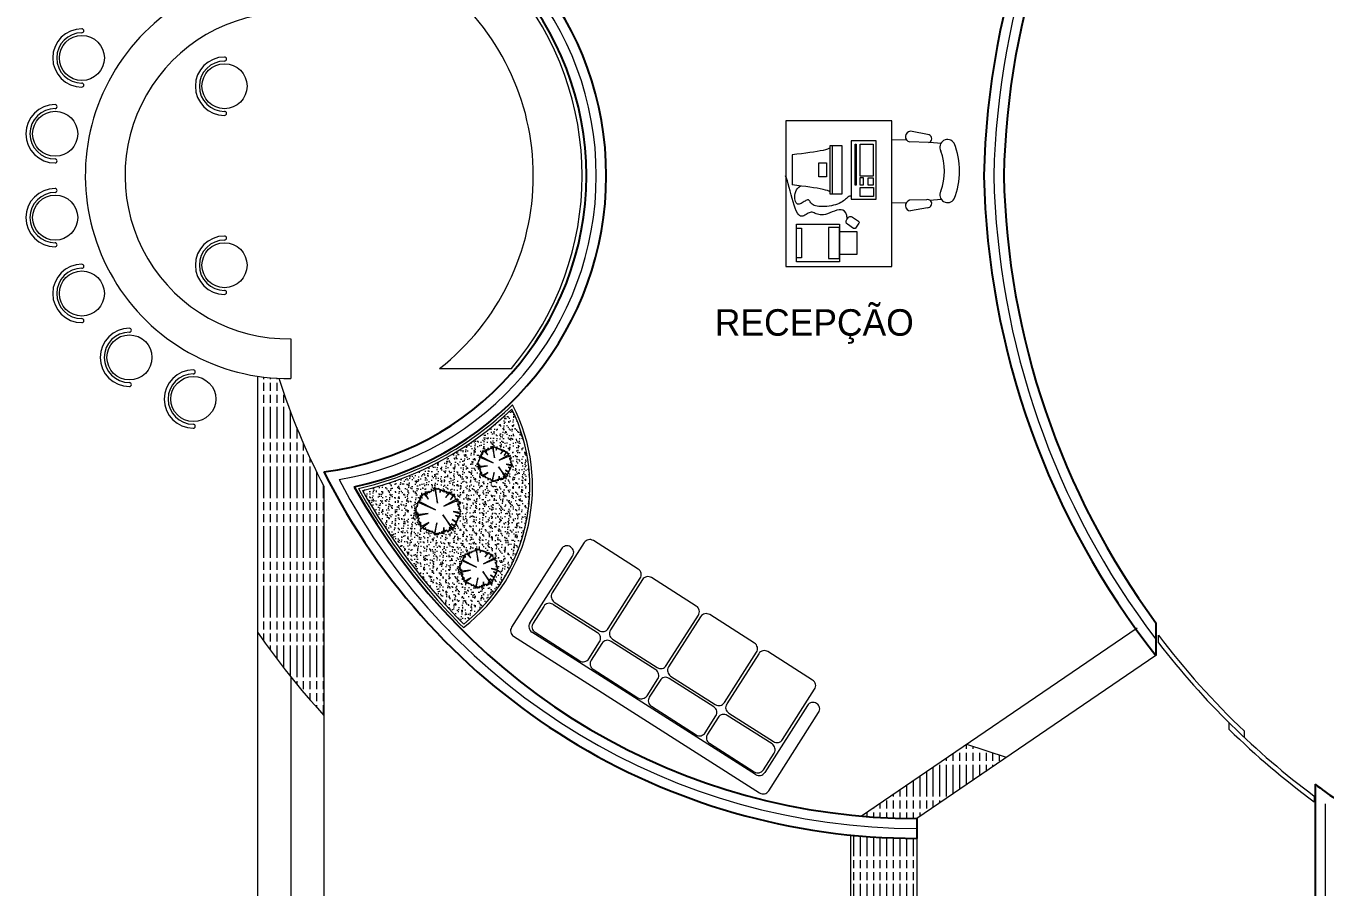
# Model space of a CAD drawing. Header units: millimetres. Extents: x 299 to 587, y 59 to 284.
# Drawn here: x 541.12 to 550.92, y 255.08 to 261.58 of the extents above; entities that cross this region are included whole.
import ezdxf

# ---------------------------------------------------------------- set-up
doc = ezdxf.new("R2010")
doc.units = ezdxf.units.MM
doc.linetypes.add('ACAD_ISO04W100', pattern=[30, 24, -3, 0, -3])
doc.layers.get('0').update_dxf_attribs({"lineweight": 5})
for name, color, linetype, lineweight in [('eje', 8, 'ACAD_ISO04W100', 13), ('escalones', 3, 'Continuous', 15), ('medio muro', 6, 'Continuous', 13), ('muebles', 2, 'Continuous', 13), ('muros', 1, 'Continuous', 25), ('ventanas y canceleria', 4, 'Continuous', 13)]:
    doc.layers.add(name, color=color, linetype=linetype, lineweight=lineweight)
pattern_1 = [(270, (381.757865, 514.30787), (0.05, -9e-18), [0.24, -0.03, 0.06, -0.03, 0.06, -0.03])]

msp = doc.modelspace()

# ---------------------------------------------------------------- hatches: boundary and pattern name
at = {"layer": 'escalones'}
h = msp.add_hatch(dxfattribs=at)
h.set_pattern_fill('ACAD_ISO09W100', color=256, scale=0.01, angle=-90, style=0)
h.set_pattern_definition(pattern_1)
h.paths.add_polyline_path([(542.8631, 257.0071, 0.033218), (543.3631, 256.3788), (543.3631, 258.1088, -0.04376), (543.0236, 258.9232, -0.026369), (542.8631, 258.939)])
h = msp.add_hatch(dxfattribs=at)
h.set_pattern_fill('AR-SAND', color=256, scale=0.001, angle=-90, style=0)
h.set_pattern_definition([(52.5, (291.323574, -311.45063), (0.0489413237, -0.0016000313), [0, -0.038608, 0, -0.04318, 0, -0.041275]), (82.5, (291.323574, -311.45063), (0.07168251, 0.044952328), [0, -0.020828, 0, -0.034798, 0, -0.013335]), (122.5, (291.323574, -311.481873), (0.0001437185, 0.079099237), [0, -0.0127, 0, -0.04572, 0, -0.05969]), (132.5, (291.323574, -311.48187), (0.022292932, 0.076355645), [0, -0.00635, 0, -0.029972, 0, -0.03429])])
h.paths.add_polyline_path([(544.7807, 258.69, -0.352558), (544.4175, 257.0687, -0.066063), (543.6535, 258.0776, 0.133827)])
h.paths.add_polyline_path([(544.6543, 258.1413), (544.6594, 258.1563), (544.6657, 258.1494), (544.6747, 258.1629), (544.6777, 258.1494), (544.6852, 258.1853), (544.6896, 258.1569), (544.6926, 258.1689), (544.6956, 258.1644), (544.7031, 258.1704), (544.7106, 258.1584), (544.7136, 258.1734), (544.721, 258.1659), (544.7166, 258.1853), (544.7375, 258.1674), (544.6807, 258.2557), (544.7371, 258.1789), (544.7379, 258.1845), (544.7421, 258.18), (544.741, 258.1859), (544.7446, 258.184), (544.7435, 258.1895), (544.7502, 258.1898), (544.7276, 258.2065), (544.7485, 258.1932), (544.7454, 258.1968), (544.7496, 258.1957), (544.7465, 258.1993), (544.7513, 258.199), (544.749, 258.2024), (544.755, 258.2019), (544.7535, 258.2116), (544.7585, 258.2116), (544.7329, 258.2308), (544.7579, 258.2143), (544.7566, 258.2205), (544.7602, 258.2194), (544.7568, 258.2224), (544.7621, 258.221), (544.7591, 258.2249), (544.7636, 258.2258), (544.763, 258.2322), (544.7674, 258.2344), (544.7613, 258.238), (544.7719, 258.2405), (544.7655, 258.2428), (544.7727, 258.2436), (544.7521, 258.2537), (544.7727, 258.247), (544.7705, 258.2514), (544.7738, 258.2495), (544.7747, 258.255), (544.7769, 258.2562), (544.7755, 258.2601), (544.7813, 258.2629), (544.7376, 258.2746), (544.7777, 258.2695), (544.7822, 258.2771), (544.7752, 258.2776), (544.7802, 258.2835), (544.7755, 258.2849), (544.7774, 258.2888), (544.7677, 258.2885), (544.776, 258.2997), (544.7702, 258.3008), (544.7735, 258.3055), (544.7655, 258.3069), (544.7721, 258.3139), (544.7618, 258.3164), (544.775, 258.317), (544.7721, 258.3248), (544.7754, 258.3262), (544.7542, 258.3348), (544.6857, 258.3057), (544.7569, 258.3447), (544.7472, 258.3489), (544.7506, 258.3523), (544.7458, 258.3564), (544.7499, 258.3598), (544.7438, 258.3632), (544.7458, 258.3693), (544.7234, 258.3414), (544.7404, 258.372), (544.7316, 258.3652), (544.7329, 258.3747), (544.7214, 258.3733), (544.7227, 258.3822), (544.6949, 258.3543), (544.718, 258.3829), (544.7065, 258.3788), (544.7112, 258.3856), (544.699, 258.3788), (544.7065, 258.3869), (544.699, 258.3835), (544.7003, 258.3897), (544.6895, 258.3863), (544.6908, 258.393), (544.6834, 258.3876), (544.6854, 258.393), (544.6766, 258.391), (544.6786, 258.3944), (544.6732, 258.3978), (544.6623, 258.3822), (544.6623, 258.4019), (544.6549, 258.4012), (544.6555, 258.4073), (544.6454, 258.4012), (544.6393, 258.4094), (544.6501, 258.3224), (544.6332, 258.4114), (544.6291, 258.3924), (544.6182, 258.3971), (544.6142, 258.3876), (544.6108, 258.3917), (544.6046, 258.3815), (544.6013, 258.3903), (544.5958, 258.3808), (544.5897, 258.3876), (544.5924, 258.374), (544.5782, 258.3808), (544.5992, 258.3462), (544.57, 258.3767), (544.5694, 258.3686), (544.5619, 258.3733), (544.5633, 258.3638), (544.5537, 258.3652), (544.5531, 258.3598), (544.5592, 258.3591), (544.5633, 258.3591), (544.5633, 258.3516), (544.551, 258.357), (544.5558, 258.3496), (544.547, 258.3496), (544.5551, 258.3414), (544.5456, 258.3414), (544.5497, 258.3366), (544.5422, 258.3346), (544.6393, 258.2843), (544.5436, 258.3265), (544.5375, 258.3299), (544.5388, 258.3115), (544.5334, 258.3095), (544.5375, 258.3061), (544.53, 258.3034), (544.5334, 258.2979), (544.5273, 258.2979), (544.5307, 258.2932), (544.5259, 258.2898), (544.53, 258.2857), (544.5185, 258.2816), (544.5334, 258.2748), (544.5212, 258.2701), (544.5361, 258.2694), (544.5293, 258.2639), (544.5415, 258.2646), (544.5164, 258.2551), (544.5972, 258.2639), (544.5236, 258.2493), (544.5436, 258.247), (544.5263, 258.2382), (544.5476, 258.2361), (544.5361, 258.2252), (544.5449, 258.2252), (544.5415, 258.2191), (544.549, 258.2191), (544.5442, 258.2109), (544.5524, 258.2137), (544.5578, 258.2089), (544.5407, 258.206), (544.5442, 258.2006), (544.5578, 258.2007), (544.5539, 258.1882), (544.5999, 258.2123), (544.56, 258.1818), (544.5718, 258.1818), (544.5751, 258.1743), (544.5827, 258.1842), (544.5841, 258.1724), (544.5879, 258.1743), (544.5902, 258.1667), (544.5935, 258.1719), (544.5992, 258.1705), (544.6029, 258.1648), (544.6076, 258.1686), (544.6048, 258.1596), (544.6199, 258.1644), (544.618, 258.1592), (544.6232, 258.163), (544.6251, 258.1526), (544.6307, 258.1559), (544.6312, 258.1469), (544.6467, 258.2115), (544.6354, 258.1422), (544.6439, 258.153), (544.6453, 258.1431), (544.6496, 258.1526)], flags=16)
h.paths.add_polyline_path([(544.3967, 257.9204), (544.3874, 257.9212), (544.3941, 257.929), (544.3878, 257.9308), (544.3904, 257.936), (544.3774, 257.9357), (544.3886, 257.9505), (544.3808, 257.952), (544.3852, 257.9583), (544.3745, 257.9602), (544.3834, 257.9695), (544.3696, 257.9728), (544.3872, 257.9737), (544.3832, 257.9841), (544.3877, 257.9859), (544.3595, 257.9974), (544.2682, 257.9586), (544.363, 258.0106), (544.3501, 258.0162), (544.3546, 258.0207), (544.3483, 258.0261), (544.3537, 258.0307), (544.3455, 258.0352), (544.3483, 258.0433), (544.3184, 258.0062), (544.341, 258.047), (544.3292, 258.0379), (544.3311, 258.0506), (544.3157, 258.0488), (544.3175, 258.0606), (544.2804, 258.0234), (544.3112, 258.0615), (544.2958, 258.056), (544.3021, 258.0651), (544.2858, 258.056), (544.2958, 258.0669), (544.2858, 258.0624), (544.2876, 258.0705), (544.2731, 258.066), (544.275, 258.0751), (544.265, 258.0678), (544.2677, 258.0751), (544.256, 258.0723), (544.2587, 258.0769), (544.2514, 258.0814), (544.237, 258.0606), (544.237, 258.0868), (544.227, 258.0859), (544.2279, 258.0941), (544.2143, 258.0859), (544.2062, 258.0968), (544.2207, 257.9808), (544.198, 258.0995), (544.1926, 258.0742), (544.1781, 258.0805), (544.1727, 258.0678), (544.1682, 258.0732), (544.16, 258.0597), (544.1555, 258.0714), (544.1483, 258.0588), (544.1401, 258.0678), (544.1437, 258.0497), (544.1247, 258.0588), (544.1528, 258.0125), (544.1139, 258.0533), (544.113, 258.0424), (544.103, 258.0488), (544.1048, 258.0361), (544.0922, 258.0379), (544.0913, 258.0307), (544.0994, 258.0298), (544.1048, 258.0298), (544.1048, 258.0198), (544.0885, 258.027), (544.0949, 258.0171), (544.0831, 258.0171), (544.094, 258.0062), (544.0813, 258.0062), (544.0867, 257.9999), (544.0768, 257.9971), (544.2062, 257.9301), (544.0786, 257.9863), (544.0705, 257.9908), (544.0723, 257.9663), (544.065, 257.9636), (544.0705, 257.9591), (544.0605, 257.9555), (544.065, 257.9482), (544.0569, 257.9482), (544.0614, 257.9419), (544.0551, 257.9373), (544.0605, 257.9319), (544.0451, 257.9265), (544.065, 257.9174), (544.0487, 257.9111), (544.0686, 257.9102), (544.0596, 257.9029), (544.0759, 257.9038), (544.0424, 257.8911), (544.1501, 257.9029), (544.052, 257.8835), (544.0786, 257.8803), (544.0556, 257.8686), (544.084, 257.8658), (544.0686, 257.8513), (544.0804, 257.8513), (544.0759, 257.8431), (544.0858, 257.8431), (544.0795, 257.8322), (544.0904, 257.8359), (544.0976, 257.8295), (544.0747, 257.8257), (544.0794, 257.8185), (544.0976, 257.8187), (544.0924, 257.802), (544.1537, 257.8341), (544.1005, 257.7935), (544.1163, 257.7934), (544.1207, 257.7834), (544.1307, 257.7966), (544.1326, 257.7808), (544.1376, 257.7834), (544.1408, 257.7733), (544.1452, 257.7802), (544.1527, 257.7783), (544.1577, 257.7708), (544.164, 257.7758), (544.1603, 257.7639), (544.1803, 257.7701), (544.1778, 257.7632), (544.1847, 257.7683), (544.1873, 257.7544), (544.1948, 257.7588), (544.1954, 257.7469), (544.2161, 257.833), (544.2011, 257.7406), (544.2124, 257.7551), (544.2143, 257.7419), (544.2199, 257.7544), (544.2262, 257.7393), (544.2331, 257.7595), (544.2415, 257.7502), (544.2534, 257.7682), (544.2574, 257.7502), (544.2674, 257.7981), (544.2734, 257.7602), (544.2773, 257.7762), (544.2813, 257.7702), (544.2913, 257.7781), (544.3013, 257.7622), (544.3052, 257.7821), (544.3152, 257.7722), (544.3092, 257.7981), (544.3371, 257.7742), (544.2614, 257.8919), (544.3366, 257.7896), (544.3377, 257.797), (544.3433, 257.7911), (544.3418, 257.7989), (544.3466, 257.7963), (544.3451, 257.8037), (544.354, 257.8041), (544.324, 257.8264), (544.3518, 257.8085), (544.3477, 257.8134), (544.3533, 257.8119), (544.3492, 257.8167), (544.3555, 257.8163), (544.3525, 257.8208), (544.3574, 257.8204), (544.3533, 257.8253), (544.3603, 257.8208), (544.3585, 257.8331), (544.3652, 257.8331), (544.331, 257.8587), (544.3644, 257.8368), (544.3626, 257.845), (544.3674, 257.8435), (544.3629, 257.8476), (544.37, 257.8457), (544.3659, 257.8509), (544.372, 257.852), (544.3711, 257.8606), (544.3771, 257.8635), (544.3689, 257.8684), (544.383, 257.8717), (544.3745, 257.8747), (544.3841, 257.8758), (544.3566, 257.8892), (544.3841, 257.8803), (544.3811, 257.8862), (544.3856, 257.8836), (544.3867, 257.8911), (544.3897, 257.8925), (544.3878, 257.8977), (544.3956, 257.9015), (544.3373, 257.9171), (544.3908, 257.9104)], flags=16)
h.paths.add_polyline_path([(544.6091, 257.6081), (544.5779, 257.5769), (544.6037, 257.6089), (544.5908, 257.6043), (544.5961, 257.612), (544.5824, 257.6043), (544.5908, 257.6135), (544.5824, 257.6097), (544.584, 257.6165), (544.5718, 257.6127), (544.5733, 257.6203), (544.5649, 257.6142), (544.5672, 257.6203), (544.5573, 257.618), (544.5596, 257.6219), (544.5535, 257.6257), (544.5413, 257.6081), (544.5413, 257.6302), (544.533, 257.6295), (544.5337, 257.6363), (544.5223, 257.6295), (544.5155, 257.6386), (544.5276, 257.5411), (544.5086, 257.6409), (544.504, 257.6196), (544.4919, 257.6249), (544.4873, 257.6142), (544.4835, 257.6188), (544.4766, 257.6074), (544.4728, 257.6173), (544.4667, 257.6066), (544.4599, 257.6142), (544.4629, 257.599), (544.447, 257.6066), (544.4705, 257.5678), (544.4378, 257.602), (544.4371, 257.5929), (544.4287, 257.5982), (544.4302, 257.5876), (544.4196, 257.5891), (544.4188, 257.583), (544.4256, 257.5822), (544.4302, 257.5822), (544.4302, 257.5738), (544.4165, 257.5799), (544.4218, 257.5716), (544.4119, 257.5716), (544.4211, 257.5624), (544.4104, 257.5624), (544.415, 257.5571), (544.4066, 257.5548), (544.5155, 257.4984), (544.4081, 257.5457), (544.4013, 257.5495), (544.4028, 257.5289), (544.3967, 257.5266), (544.4013, 257.5228), (544.3929, 257.5197), (544.3967, 257.5136), (544.3899, 257.5136), (544.3937, 257.5083), (544.3883, 257.5045), (544.3929, 257.4999), (544.38, 257.4954), (544.3967, 257.4877), (544.383, 257.4824), (544.3998, 257.4816), (544.3922, 257.4755), (544.4059, 257.4763), (544.3777, 257.4656), (544.4683, 257.4755), (544.3857, 257.4592), (544.4081, 257.4565), (544.3888, 257.4467), (544.4127, 257.4443), (544.3998, 257.4321), (544.4097, 257.4321), (544.4059, 257.4253), (544.4142, 257.4253), (544.4089, 257.4161), (544.418, 257.4192), (544.4241, 257.4138), (544.4049, 257.4106), (544.4088, 257.4046), (544.4241, 257.4047), (544.4198, 257.3906), (544.4713, 257.4176), (544.4266, 257.3835), (544.4398, 257.3834), (544.4435, 257.375), (544.452, 257.3861), (544.4536, 257.3729), (544.4578, 257.375), (544.4604, 257.3665), (544.4641, 257.3723), (544.4705, 257.3707), (544.4747, 257.3644), (544.48, 257.3686), (544.4768, 257.3586), (544.4937, 257.3639), (544.4916, 257.3581), (544.4974, 257.3623), (544.4995, 257.3507), (544.5059, 257.3544), (544.5064, 257.3443), (544.5238, 257.4168), (544.5112, 257.339), (544.5207, 257.3512), (544.5222, 257.3401), (544.527, 257.3507), (544.5323, 257.338), (544.5381, 257.3549), (544.5451, 257.3471), (544.5552, 257.3622), (544.5585, 257.3471), (544.5669, 257.3874), (544.572, 257.3555), (544.5753, 257.3689), (544.5787, 257.3639), (544.587, 257.3706), (544.5954, 257.3572), (544.5988, 257.374), (544.6072, 257.3656), (544.6021, 257.3874), (544.6256, 257.3672), (544.5619, 257.4663), (544.6251, 257.3802), (544.6261, 257.3865), (544.6308, 257.3815), (544.6295, 257.388), (544.6336, 257.3858), (544.6323, 257.3921), (544.6398, 257.3924), (544.6145, 257.4112), (544.6379, 257.3962), (544.6345, 257.4002), (544.6392, 257.399), (544.6358, 257.403), (544.6411, 257.4027), (544.6386, 257.4065), (544.6426, 257.4062), (544.6392, 257.4102), (544.6451, 257.4065), (544.6436, 257.4168), (544.6492, 257.4168), (544.6204, 257.4384), (544.6486, 257.4199), (544.647, 257.4268), (544.6511, 257.4255), (544.6473, 257.429), (544.6532, 257.4274), (544.6498, 257.4318), (544.6549, 257.4327), (544.6542, 257.4399), (544.6592, 257.4424), (544.6523, 257.4465), (544.6642, 257.4493), (544.657, 257.4518), (544.6651, 257.4527), (544.642, 257.464), (544.6651, 257.4565), (544.6626, 257.4615), (544.6664, 257.4593), (544.6673, 257.4656), (544.6698, 257.4668), (544.6682, 257.4712), (544.6748, 257.4743), (544.6258, 257.4875), (544.6707, 257.4818), (544.6757, 257.4903), (544.6679, 257.4909), (544.6735, 257.4975), (544.6682, 257.499), (544.6704, 257.5034), (544.6595, 257.5031), (544.6689, 257.5156), (544.6623, 257.5168), (544.666, 257.5222), (544.657, 257.5237), (544.6645, 257.5315), (544.6529, 257.5344), (544.6677, 257.535), (544.6644, 257.5438), (544.6682, 257.5454), (544.6444, 257.555), (544.5676, 257.5224), (544.6474, 257.5662), (544.6365, 257.5708), (544.6403, 257.5746), (544.6349, 257.5792), (544.6395, 257.583), (544.6327, 257.5868), (544.6349, 257.5937), (544.6098, 257.5624), (544.6289, 257.5967), (544.619, 257.5891), (544.6205, 257.5998), (544.6075, 257.5982)], flags=16)
h = msp.add_hatch(dxfattribs=at)
h.set_pattern_fill('ACAD_ISO09W100', color=256, scale=0.01, angle=-90, style=0)
h.set_pattern_definition(pattern_1)
h.paths.add_polyline_path([(548.5123, 256.0627), (548.2133, 256.1614), (547.4195, 255.6198, 0.021537), (547.8367, 255.6018)])
h = msp.add_hatch(dxfattribs=at)
h.set_pattern_fill('ACAD_ISO09W100', color=256, scale=0.01, angle=-90, style=0)
h.set_pattern_definition(pattern_1)
h.paths.add_polyline_path([(547.8367, 254.4018), (547.8367, 255.4518, -0.025047), (547.3367, 255.4768), (547.3367, 254.4225, 0.020688)])

# ---------------------------------------------------------------- linework, layer by layer
msp.add_line((550.9151, 255.7123), (550.9151, 254.6))
for centre, radius, start, end in [((554.4151, 260.3179), 6, 142.75125, 178.72158), ((543.0936, 260.4518), 2.3243, 279.5133, 80.4867), ((554.4151, 260.5856), 6, 181.27842, 217.24875), ((547.8367, 260.4518), 4.925, 207.73987, 270)]:
    msp.add_arc(centre, radius, start, end)
for p, q in [((542.8631, 258.939), (542.8631, 253.7454)), ((543.3631, 258.1088), (543.3631, 253.402)), ((549.4981, 257.0379), (547.4195, 255.6198)), ((549.639, 256.8314), (547.8367, 255.6018)), ((543.1131, 256.6716), (543.1131, 253.567)), ((548.5123, 256.0627), (548.2133, 256.1614)), ((547.3367, 255.4768), (547.3367, 252.1174)), ((547.8367, 255.4518), (547.8367, 252.1024))]:
    msp.add_line(p, q, dxfattribs=at)
for points in [[(544.5999, 258.2123), (544.5539, 258.1882), (544.5578, 258.2007), (544.5578, 258.2007), (544.5442, 258.2006), (544.5407, 258.206), (544.5578, 258.2089), (544.5524, 258.2137), (544.5442, 258.2109), (544.549, 258.2191), (544.5415, 258.2191), (544.5449, 258.2252), (544.5361, 258.2252), (544.5476, 258.2361), (544.5263, 258.2382), (544.5436, 258.247), (544.5236, 258.2493), (544.5972, 258.2639), (544.5164, 258.2551), (544.5415, 258.2646), (544.5293, 258.2639), (544.5361, 258.2694), (544.5212, 258.2701), (544.5334, 258.2748), (544.5185, 258.2816), (544.53, 258.2857), (544.5259, 258.2898), (544.5307, 258.2932), (544.5273, 258.2979), (544.5334, 258.2979), (544.53, 258.3034), (544.5375, 258.3061), (544.5334, 258.3095), (544.5388, 258.3115), (544.5375, 258.3299), (544.5436, 258.3265), (544.6393, 258.2843), (544.5422, 258.3346), (544.5497, 258.3366), (544.5456, 258.3414), (544.5551, 258.3414), (544.547, 258.3496), (544.5558, 258.3496), (544.551, 258.357), (544.5633, 258.3516), (544.5633, 258.3591), (544.5592, 258.3591), (544.5531, 258.3598), (544.5537, 258.3652), (544.5633, 258.3638), (544.5619, 258.3733), (544.5694, 258.3686), (544.57, 258.3767), (544.5992, 258.3462), (544.5782, 258.3808), (544.5924, 258.374), (544.5897, 258.3876), (544.5958, 258.3808), (544.6013, 258.3903), (544.6046, 258.3815), (544.6108, 258.3917), (544.6142, 258.3876), (544.6182, 258.3971), (544.6291, 258.3924), (544.6332, 258.4114), (544.6501, 258.3224), (544.6393, 258.4094), (544.6454, 258.4012), (544.6555, 258.4073), (544.6549, 258.4012), (544.6623, 258.4019), (544.6623, 258.3822), (544.6732, 258.3978), (544.6786, 258.3944), (544.6766, 258.391), (544.6854, 258.393), (544.6834, 258.3876), (544.6908, 258.393), (544.6895, 258.3863), (544.7003, 258.3897), (544.699, 258.3835), (544.7065, 258.3869), (544.699, 258.3788), (544.7112, 258.3856), (544.7065, 258.3788), (544.718, 258.3829), (544.6949, 258.3543), (544.7227, 258.3822), (544.7214, 258.3733), (544.7329, 258.3747), (544.7316, 258.3652), (544.7404, 258.372), (544.7234, 258.3414), (544.7458, 258.3693), (544.7438, 258.3632), (544.7499, 258.3598), (544.7458, 258.3564), (544.7506, 258.3523), (544.7472, 258.3489), (544.7569, 258.3447), (544.6857, 258.3057), (544.7703, 258.3416), (544.7542, 258.3348), (544.7754, 258.3262), (544.7721, 258.3248), (544.775, 258.317), (544.7618, 258.3164), (544.7721, 258.3139), (544.7655, 258.3069), (544.7735, 258.3055), (544.7702, 258.3008), (544.776, 258.2997), (544.7677, 258.2885), (544.7774, 258.2888), (544.7755, 258.2849), (544.7802, 258.2835), (544.7752, 258.2776), (544.7822, 258.2771), (544.7777, 258.2695), (544.7376, 258.2746), (544.7813, 258.2629), (544.7755, 258.2601), (544.7769, 258.2562), (544.7747, 258.255), (544.7738, 258.2495), (544.7705, 258.2514), (544.7727, 258.247), (544.7521, 258.2537), (544.7727, 258.2436), (544.7655, 258.2428), (544.7719, 258.2405), (544.7613, 258.238), (544.7674, 258.2344), (544.763, 258.2322), (544.7635, 258.2269), (544.7605, 258.2272), (544.7621, 258.2255), (544.7591, 258.2249), (544.7621, 258.221), (544.7568, 258.2224), (544.7602, 258.2194), (544.7566, 258.2205), (544.7579, 258.2143), (544.7329, 258.2308), (544.7585, 258.2116), (544.7535, 258.2116), (544.7549, 258.2024), (544.7496, 258.2057), (544.7527, 258.2021), (544.749, 258.2024), (544.7513, 258.199), (544.7465, 258.1993), (544.7496, 258.1957), (544.7454, 258.1968), (544.7485, 258.1932), (544.7276, 258.2065), (544.7502, 258.1898), (544.7435, 258.1895), (544.7446, 258.184), (544.741, 258.1859), (544.7421, 258.18), (544.7379, 258.1845), (544.7371, 258.1789), (544.6807, 258.2557), (544.7375, 258.1674), (544.7166, 258.1853), (544.721, 258.1659), (544.7136, 258.1734), (544.7106, 258.1584), (544.7031, 258.1704), (544.6956, 258.1644), (544.6926, 258.1689), (544.6896, 258.1569), (544.6852, 258.1853), (544.6777, 258.1494), (544.6747, 258.1629), (544.6657, 258.1494), (544.6594, 258.1563), (544.6543, 258.1413), (544.6496, 258.1526), (544.6453, 258.1431), (544.6439, 258.153), (544.6354, 258.1422), (544.6467, 258.2115), (544.6312, 258.1469), (544.6307, 258.1559), (544.6251, 258.1526), (544.6232, 258.163), (544.618, 258.1592), (544.6199, 258.1644), (544.6048, 258.1596), (544.6076, 258.1686), (544.6029, 258.1648), (544.5992, 258.1705), (544.5935, 258.1719), (544.5902, 258.1667), (544.5879, 258.1743), (544.5841, 258.1724), (544.5827, 258.1842), (544.5751, 258.1743), (544.5718, 258.1818), (544.56, 258.1818)], [(544.1537, 257.8341), (544.0924, 257.802), (544.0976, 257.8187), (544.0976, 257.8187), (544.0794, 257.8185), (544.0747, 257.8257), (544.0976, 257.8295), (544.0904, 257.8359), (544.0795, 257.8322), (544.0858, 257.8431), (544.0759, 257.8431), (544.0804, 257.8513), (544.0686, 257.8513), (544.084, 257.8658), (544.0556, 257.8686), (544.0786, 257.8803), (544.052, 257.8835), (544.1501, 257.9029), (544.0424, 257.8911), (544.0759, 257.9038), (544.0596, 257.9029), (544.0686, 257.9102), (544.0487, 257.9111), (544.065, 257.9174), (544.0451, 257.9265), (544.0605, 257.9319), (544.0551, 257.9373), (544.0614, 257.9419), (544.0569, 257.9482), (544.065, 257.9482), (544.0605, 257.9555), (544.0705, 257.9591), (544.065, 257.9636), (544.0723, 257.9663), (544.0705, 257.9908), (544.0786, 257.9863), (544.2062, 257.9301), (544.0768, 257.9971), (544.0867, 257.9999), (544.0813, 258.0062), (544.094, 258.0062), (544.0831, 258.0171), (544.0949, 258.0171), (544.0885, 258.027), (544.1048, 258.0198), (544.1048, 258.0298), (544.0994, 258.0298), (544.0913, 258.0307), (544.0922, 258.0379), (544.1048, 258.0361), (544.103, 258.0488), (544.113, 258.0424), (544.1139, 258.0533), (544.1528, 258.0125), (544.1247, 258.0588), (544.1437, 258.0497), (544.1401, 258.0678), (544.1483, 258.0588), (544.1555, 258.0714), (544.16, 258.0597), (544.1682, 258.0732), (544.1727, 258.0678), (544.1781, 258.0805), (544.1926, 258.0742), (544.198, 258.0995), (544.2207, 257.9808), (544.2062, 258.0968), (544.2143, 258.0859), (544.2279, 258.0941), (544.227, 258.0859), (544.237, 258.0868), (544.237, 258.0606), (544.2514, 258.0814), (544.2587, 258.0769), (544.256, 258.0723), (544.2677, 258.0751), (544.265, 258.0678), (544.275, 258.0751), (544.2731, 258.066), (544.2876, 258.0705), (544.2858, 258.0624), (544.2958, 258.0669), (544.2858, 258.056), (544.3021, 258.0651), (544.2958, 258.056), (544.3112, 258.0615), (544.2804, 258.0234), (544.3175, 258.0606), (544.3157, 258.0488), (544.3311, 258.0506), (544.3292, 258.0379), (544.341, 258.047), (544.3184, 258.0062), (544.3483, 258.0433), (544.3455, 258.0352), (544.3537, 258.0307), (544.3483, 258.0261), (544.3546, 258.0207), (544.3501, 258.0162), (544.363, 258.0106), (544.2682, 257.9586), (544.3809, 258.0065), (544.3595, 257.9974), (544.3877, 257.9859), (544.3832, 257.9841), (544.3872, 257.9737), (544.3696, 257.9728), (544.3834, 257.9695), (544.3745, 257.9602), (544.3852, 257.9583), (544.3808, 257.952), (544.3886, 257.9505), (544.3774, 257.9357), (544.3904, 257.936), (544.3878, 257.9308), (544.3941, 257.929), (544.3874, 257.9212), (544.3967, 257.9204), (544.3908, 257.9104), (544.3373, 257.9171), (544.3956, 257.9015), (544.3878, 257.8977), (544.3897, 257.8925), (544.3867, 257.8911), (544.3856, 257.8836), (544.3811, 257.8862), (544.3841, 257.8803), (544.3566, 257.8892), (544.3841, 257.8758), (544.3745, 257.8747), (544.383, 257.8717), (544.3689, 257.8684), (544.3771, 257.8635), (544.3711, 257.8606), (544.3719, 257.8535), (544.3678, 257.8539), (544.37, 257.8517), (544.3659, 257.8509), (544.37, 257.8457), (544.3629, 257.8476), (544.3674, 257.8435), (544.3626, 257.845), (544.3644, 257.8368), (544.331, 257.8587), (544.3652, 257.8331), (544.3585, 257.8331), (544.3603, 257.8208), (544.3533, 257.8253), (544.3574, 257.8204), (544.3525, 257.8208), (544.3555, 257.8163), (544.3492, 257.8167), (544.3533, 257.8119), (544.3477, 257.8134), (544.3518, 257.8085), (544.324, 257.8264), (544.354, 257.8041), (544.3451, 257.8037), (544.3466, 257.7963), (544.3418, 257.7989), (544.3433, 257.7911), (544.3377, 257.797), (544.3366, 257.7896), (544.2614, 257.8919), (544.3371, 257.7742), (544.3092, 257.7981), (544.3152, 257.7722), (544.3052, 257.7821), (544.3013, 257.7622), (544.2913, 257.7781), (544.2813, 257.7702), (544.2773, 257.7762), (544.2734, 257.7602), (544.2674, 257.7981), (544.2574, 257.7502), (544.2534, 257.7682), (544.2415, 257.7502), (544.2331, 257.7595), (544.2262, 257.7393), (544.2199, 257.7544), (544.2143, 257.7419), (544.2124, 257.7551), (544.2011, 257.7406), (544.2161, 257.833), (544.1954, 257.7469), (544.1948, 257.7588), (544.1873, 257.7544), (544.1847, 257.7683), (544.1778, 257.7632), (544.1803, 257.7701), (544.1603, 257.7639), (544.164, 257.7758), (544.1577, 257.7708), (544.1527, 257.7783), (544.1452, 257.7802), (544.1408, 257.7733), (544.1376, 257.7834), (544.1326, 257.7808), (544.1307, 257.7966), (544.1207, 257.7834), (544.1163, 257.7934), (544.1005, 257.7935)], [(544.4713, 257.4176), (544.4198, 257.3906), (544.4241, 257.4047), (544.4241, 257.4047), (544.4088, 257.4046), (544.4049, 257.4106), (544.4241, 257.4138), (544.418, 257.4192), (544.4089, 257.4161), (544.4142, 257.4253), (544.4059, 257.4253), (544.4097, 257.4321), (544.3998, 257.4321), (544.4127, 257.4443), (544.3888, 257.4467), (544.4081, 257.4565), (544.3857, 257.4592), (544.4683, 257.4755), (544.3777, 257.4656), (544.4059, 257.4763), (544.3922, 257.4755), (544.3998, 257.4816), (544.383, 257.4824), (544.3967, 257.4877), (544.38, 257.4954), (544.3929, 257.4999), (544.3883, 257.5045), (544.3937, 257.5083), (544.3899, 257.5136), (544.3967, 257.5136), (544.3929, 257.5197), (544.4013, 257.5228), (544.3967, 257.5266), (544.4028, 257.5289), (544.4013, 257.5495), (544.4081, 257.5457), (544.5155, 257.4984), (544.4066, 257.5548), (544.415, 257.5571), (544.4104, 257.5624), (544.4211, 257.5624), (544.4119, 257.5716), (544.4218, 257.5716), (544.4165, 257.5799), (544.4302, 257.5738), (544.4302, 257.5822), (544.4256, 257.5822), (544.4188, 257.583), (544.4196, 257.5891), (544.4302, 257.5876), (544.4287, 257.5982), (544.4371, 257.5929), (544.4378, 257.602), (544.4705, 257.5678), (544.447, 257.6066), (544.4629, 257.599), (544.4599, 257.6142), (544.4667, 257.6066), (544.4728, 257.6173), (544.4766, 257.6074), (544.4835, 257.6188), (544.4873, 257.6142), (544.4919, 257.6249), (544.504, 257.6196), (544.5086, 257.6409), (544.5276, 257.5411), (544.5155, 257.6386), (544.5223, 257.6295), (544.5337, 257.6363), (544.533, 257.6295), (544.5413, 257.6302), (544.5413, 257.6081), (544.5535, 257.6257), (544.5596, 257.6219), (544.5573, 257.618), (544.5672, 257.6203), (544.5649, 257.6142), (544.5733, 257.6203), (544.5718, 257.6127), (544.584, 257.6165), (544.5824, 257.6097), (544.5908, 257.6135), (544.5824, 257.6043), (544.5961, 257.612), (544.5908, 257.6043), (544.6037, 257.6089), (544.5779, 257.5769), (544.6091, 257.6081), (544.6075, 257.5982), (544.6205, 257.5998), (544.619, 257.5891), (544.6289, 257.5967), (544.6098, 257.5624), (544.6349, 257.5937), (544.6327, 257.5868), (544.6395, 257.583), (544.6349, 257.5792), (544.6403, 257.5746), (544.6365, 257.5708), (544.6474, 257.5662), (544.5676, 257.5224), (544.6624, 257.5626), (544.6444, 257.555), (544.6682, 257.5454), (544.6644, 257.5438), (544.6677, 257.535), (544.6529, 257.5344), (544.6645, 257.5315), (544.657, 257.5237), (544.666, 257.5222), (544.6623, 257.5168), (544.6689, 257.5156), (544.6595, 257.5031), (544.6704, 257.5034), (544.6682, 257.499), (544.6735, 257.4975), (544.6679, 257.4909), (544.6757, 257.4903), (544.6707, 257.4818), (544.6258, 257.4875), (544.6748, 257.4743), (544.6682, 257.4712), (544.6698, 257.4668), (544.6673, 257.4656), (544.6664, 257.4593), (544.6626, 257.4615), (544.6651, 257.4565), (544.642, 257.464), (544.6651, 257.4527), (544.657, 257.4518), (544.6642, 257.4493), (544.6523, 257.4465), (544.6592, 257.4424), (544.6542, 257.4399), (544.6548, 257.434), (544.6514, 257.4343), (544.6532, 257.4324), (544.6498, 257.4318), (544.6532, 257.4274), (544.6473, 257.429), (544.6511, 257.4255), (544.647, 257.4268), (544.6486, 257.4199), (544.6204, 257.4384), (544.6492, 257.4168), (544.6436, 257.4168), (544.6451, 257.4065), (544.6392, 257.4102), (544.6426, 257.4062), (544.6386, 257.4065), (544.6411, 257.4027), (544.6358, 257.403), (544.6392, 257.399), (544.6345, 257.4002), (544.6379, 257.3962), (544.6145, 257.4112), (544.6398, 257.3924), (544.6323, 257.3921), (544.6336, 257.3858), (544.6295, 257.388), (544.6308, 257.3815), (544.6261, 257.3865), (544.6251, 257.3802), (544.5619, 257.4663), (544.6256, 257.3672), (544.6021, 257.3874), (544.6072, 257.3656), (544.5988, 257.374), (544.5954, 257.3572), (544.587, 257.3706), (544.5787, 257.3639), (544.5753, 257.3689), (544.572, 257.3555), (544.5669, 257.3874), (544.5585, 257.3471), (544.5552, 257.3622), (544.5451, 257.3471), (544.5381, 257.3549), (544.5323, 257.338), (544.527, 257.3507), (544.5222, 257.3401), (544.5207, 257.3512), (544.5112, 257.339), (544.5238, 257.4168), (544.5064, 257.3443), (544.5059, 257.3544), (544.4995, 257.3507), (544.4974, 257.3623), (544.4916, 257.3581), (544.4937, 257.3639), (544.4768, 257.3586), (544.48, 257.3686), (544.4747, 257.3644), (544.4705, 257.3707), (544.4641, 257.3723), (544.4604, 257.3665), (544.4578, 257.375), (544.4536, 257.3729), (544.452, 257.3861), (544.4435, 257.375), (544.4398, 257.3834), (544.4266, 257.3835)]]:
    msp.add_lwpolyline(points, close=True, dxfattribs=at)
for radius, start, end in [(5.05, 197.61968, 207.64232), (6.05, 214.7062, 222.31645)]:
    msp.add_arc((547.8367, 260.4518), radius, start, end, dxfattribs=at)
at = {"layer": 'medio muro'}
for centre, radius, start, end in [((543.0936, 260.4518), 2.4193, 282.63866, 314.40035), ((543.5924, 258.1049), 1.3446, 307.76816, 27.38098), ((543.0936, 260.4518), 2.4393, 283.26992, 313.75962), ((543.5924, 258.1049), 1.3246, 308.53249, 26.21462), ((547.8367, 260.4518), 4.83, 209.2593, 224.90768), ((547.8367, 260.4518), 4.81, 209.57747, 224.69606)]:
    msp.add_arc(centre, radius, start, end, dxfattribs=at)
at = {"layer": 'muebles', "linetype": 'ByBlock'}
for p, q in [((547.9289, 260.761), (547.788, 260.7867)), ((547.1805, 260.6765), (547.1805, 260.3146)), ((547.1982, 260.6765), (547.1982, 260.3146)), ((547.6474, 260.7257), (547.7566, 260.7231)), ((547.9237, 260.7021), (547.7806, 260.7062)), ((547.935, 260.7058), (548.019, 260.6978)), ((546.8946, 260.6087), (546.8946, 260.3824)), ((547.9088, 260.2705), (547.7806, 260.2668)), ((547.9334, 260.267), (548.019, 260.2752)), ((547.6474, 260.2473), (547.7566, 260.2499)), ((547.9163, 260.2098), (547.788, 260.1863)), ((545.1551, 257.6361), (544.7792, 257.0456)), ((545.3275, 257.6833), (545.0858, 257.3037)), ((545.2242, 257.6514), (545.2242, 257.6514)), ((545.7339, 257.4838), (545.3965, 257.6986)), ((544.9172, 257.0763), (545.2395, 257.5824)), ((545.5075, 257.0352), (545.7492, 257.4148)), ((545.7661, 257.404), (545.5244, 257.0244)), ((546.1725, 257.2045), (545.8351, 257.4193)), ((545.1011, 257.2347), (545.4385, 257.0199)), ((545.0213, 257.2025), (544.9408, 257.076)), ((545.4278, 257.003), (545.0903, 257.2178)), ((545.9462, 256.7559), (546.1879, 257.1355)), ((546.6112, 256.9252), (546.2738, 257.1401)), ((546.2047, 257.1247), (545.963, 256.7452)), ((544.7945, 256.9766), (546.6502, 255.795)), ((546.6196, 255.9331), (544.9326, 257.0073)), ((544.9561, 257.007), (545.2935, 256.7921)), ((545.8664, 256.7237), (545.529, 256.9385)), ((545.5397, 256.9554), (545.8771, 256.7406)), ((545.3625, 256.8074), (545.4431, 256.934)), ((545.4599, 256.9232), (545.3794, 256.7967)), ((546.3848, 256.4766), (546.6265, 256.8562)), ((546.6434, 256.8454), (546.4017, 256.4659)), ((547.0498, 256.6459), (546.7124, 256.8608)), ((545.3947, 256.7277), (545.7321, 256.5128)), ((545.8011, 256.5281), (545.8817, 256.6547)), ((545.8986, 256.6439), (545.818, 256.5174)), ((546.305, 256.4444), (545.9676, 256.6592)), ((545.9783, 256.6761), (546.3158, 256.4613)), ((546.8234, 256.1973), (547.0651, 256.5769)), ((545.8333, 256.4484), (546.1707, 256.2335)), ((547.0109, 256.4545), (546.6886, 255.9484)), ((547.0799, 256.4698), (547.0799, 256.4698)), ((546.2398, 256.2489), (546.3203, 256.3754)), ((546.3372, 256.3646), (546.2566, 256.2381)), ((546.7436, 256.1651), (546.4062, 256.38)), ((546.417, 256.3968), (546.7544, 256.182)), ((546.7193, 255.8103), (547.0952, 256.4008)), ((546.272, 256.1691), (546.6094, 255.9542)), ((546.6784, 255.9696), (546.759, 256.0961))]:
    msp.add_line(p, q, dxfattribs=at)
at = {"layer": 'muebles'}
for p, q in [((543.1131, 259.2212), (543.1131, 258.9217)), ((544.2355, 258.9971), (544.7775, 258.9971))]:
    msp.add_line(p, q, dxfattribs=at)
at = {"layer": 'muebles', "linetype": 'ByBlock'}
for points in [[(546.8474, 260.8671), (546.8474, 259.7671), (547.6474, 259.7671), (547.6474, 260.8671)], [(547.53, 260.7146), (547.3407, 260.7146), (547.3407, 260.2746), (547.53, 260.2746)], [(547.3697, 260.6902), (547.3792, 260.6902), (547.3792, 260.3811), (547.3697, 260.3811)], [(547.5072, 260.4492), (547.4078, 260.4492), (547.4078, 260.6902), (547.5072, 260.6902)], [(547.0961, 260.5487), (547.1546, 260.5487), (547.1546, 260.4424), (547.0961, 260.4424)], [(547.4078, 260.4383), (547.4309, 260.4383), (547.4309, 260.3811), (547.4078, 260.3811)], [(547.469, 260.4369), (547.5072, 260.4369), (547.5072, 260.3811), (547.469, 260.3811)], [(547.5085, 260.2953), (547.4078, 260.2953), (547.4078, 260.362), (547.5085, 260.362)], [(546.9282, 260.0873), (547.2527, 260.0873), (547.2527, 259.8016), (546.9282, 259.8016)], [(546.9282, 260.057), (546.9671, 260.057), (546.9671, 259.8319), (546.9282, 259.8319)], [(547.2527, 260.0613), (547.1705, 260.0613), (547.1705, 259.8276), (547.2527, 259.8276)], [(547.2527, 260.031), (547.3825, 260.031), (547.3825, 259.8579), (547.2527, 259.8579)]]:
    msp.add_lwpolyline(points, close=True, dxfattribs=at)
for points in [[(547.273, 260.6765), (547.1805, 260.6765)], [(547.1805, 260.3146), (547.273, 260.3146), (547.273, 260.6765)], [(547.1805, 260.6603), (547.1731, 260.6559), (547.1619, 260.6516), (547.1471, 260.6473), (547.1291, 260.643), (547.1079, 260.6388), (547.084, 260.6346), (547.0575, 260.6303), (547.0286, 260.626), (546.9977, 260.6218), (546.9649, 260.6174), (546.9304, 260.6131), (546.8946, 260.6087)], [(547.3106, 260.1264), (547.3073, 260.1528), (547.3006, 260.1721), (547.291, 260.185), (547.2789, 260.1925), (547.2647, 260.1954), (547.249, 260.1946), (547.2322, 260.191), (547.2146, 260.1853), (547.1968, 260.1785), (547.1792, 260.1714), (547.1622, 260.1649), (547.1463, 260.1598), (547.1318, 260.1569), (547.1187, 260.1558), (547.1068, 260.1564), (547.096, 260.1582), (547.0861, 260.161), (547.077, 260.1642), (547.0686, 260.1676), (547.0607, 260.1709), (547.0532, 260.1737), (547.0458, 260.1756), (547.0386, 260.1762), (547.0313, 260.1753), (547.0238, 260.1727), (547.0161, 260.1686), (547.0083, 260.1637), (547.0003, 260.1585), (546.9922, 260.1535), (546.9841, 260.1493), (546.9758, 260.1464), (546.9676, 260.1453), (546.9593, 260.1466), (546.951, 260.1509), (546.9428, 260.1586), (546.9347, 260.1703), (546.9266, 260.1863), (546.9186, 260.2062), (546.9108, 260.2291), (546.903, 260.2543), (546.8954, 260.2811), (546.8879, 260.3087), (546.8805, 260.3365), (546.8733, 260.3636), (546.8662, 260.3894), (546.8593, 260.413), (546.8525, 260.4338), (546.846, 260.451)], [(547.1805, 260.3307), (547.1731, 260.3351), (547.1619, 260.3394), (547.1471, 260.3437), (547.1291, 260.348), (547.1079, 260.3523), (547.084, 260.3566), (547.0575, 260.3608), (547.0286, 260.3651), (546.9977, 260.3694), (546.9649, 260.3737), (546.9304, 260.378), (546.8946, 260.3824)], [(547.3407, 260.2994), (547.3342, 260.2987), (547.3281, 260.2967), (547.3223, 260.2937), (547.3164, 260.2897), (547.3105, 260.2849), (547.3042, 260.2796), (547.2974, 260.2737), (547.29, 260.2676), (547.2817, 260.2613), (547.2725, 260.2551), (547.2621, 260.249), (547.2503, 260.2433), (547.2372, 260.238), (547.2227, 260.2333), (547.2074, 260.2292), (547.1913, 260.2257), (547.1748, 260.2228), (547.1582, 260.2207), (547.1418, 260.2192), (547.1258, 260.2186), (547.1105, 260.2187), (547.0962, 260.2197), (547.0831, 260.2216), (547.0716, 260.2244), (547.0618, 260.2282), (547.0536, 260.2327), (547.0468, 260.2377), (547.0411, 260.243), (547.0363, 260.2484), (547.0323, 260.2536), (547.0288, 260.2585), (547.0255, 260.2628), (547.0222, 260.2663), (547.0188, 260.2688), (547.015, 260.2701), (547.0106, 260.2698), (547.0053, 260.268), (546.9994, 260.2649), (546.9929, 260.2608), (546.986, 260.2562), (546.9787, 260.2513), (546.9713, 260.2465), (546.9638, 260.2423), (546.9564, 260.2389), (546.9492, 260.2367), (546.9424, 260.2361), (546.9361, 260.2375), (546.9304, 260.2412), (546.9254, 260.2475), (546.9213, 260.256), (546.9183, 260.2664), (546.9164, 260.2783), (546.9157, 260.2911), (546.9165, 260.3045), (546.9189, 260.3182), (546.9229, 260.3316), (546.9288, 260.3443), (546.9366, 260.356), (546.9465, 260.3662), (546.9586, 260.3745)]]:
    msp.add_lwpolyline(points, dxfattribs=at)
msp.add_lwpolyline([(547.35, 260.139), (547.3956, 260.1082, -0.414214), (547.3983, 260.094), (547.3734, 260.0571, -0.414214), (547.3592, 260.0544), (547.3136, 260.0852, -0.414214), (547.3068, 260.1207), (547.3144, 260.1321, -0.414214)], format="xyb", close=True, dxfattribs=at)
for centre in [(541.5375, 261.3403), (542.6135, 261.1271), (541.3358, 260.768), (541.3358, 260.1356), (542.6135, 259.7765), (541.5375, 259.5633), (541.8962, 259.0808), (542.3781, 258.7666)]:
    msp.add_circle(centre, 0.17, dxfattribs=at)
at = {"layer": 'muebles'}
for centre, radius, start, end in [((543.0936, 260.4518), 1.5302, 90, 270.73132), ((543.0936, 260.4518), 1.8493, 308.13379, 51.86621), ((543.0618, 260.4518), 2.2493, 319.70708, 40.29292), ((543.0936, 260.4518), 1.2307, 90, 270.90931)]:
    msp.add_arc(centre, radius, start, end, dxfattribs=at)
at = {"layer": 'muebles', "linetype": 'ByBlock'}
for centre, radius, start, end in [((541.5375, 261.3403), 0.22, 90, 270), ((541.5375, 261.5453), 0.015, 270, 90), ((541.5375, 261.3403), 0.19, 90, 270), ((542.6135, 261.1271), 0.22, 90, 270), ((542.6135, 261.1271), 0.19, 90, 270), ((542.6135, 261.3321), 0.015, 270, 90), ((541.5375, 261.1353), 0.015, 270, 90), ((541.3358, 260.768), 0.22, 90, 270), ((541.3358, 260.768), 0.19, 90, 270), ((541.3358, 260.973), 0.015, 270, 90), ((542.6135, 260.9221), 0.015, 270, 90), ((547.7905, 260.7459), 0.0409, 93.51322, 255.99319), ((547.9171, 260.7323), 0.031, 282.28269, 67.77652), ((548.0675, 260.6667), 0.0577, 31.26503, 209.68252), ((547.6154, 260.4865), 0.5436, 337.26107, 22.73893), ((541.3358, 260.563), 0.015, 270, 90), ((547.6072, 260.4865), 0.4374, 339.71341, 20.28659), ((541.3358, 260.1356), 0.22, 90, 270), ((541.3358, 260.1356), 0.19, 90, 270), ((541.3358, 260.3406), 0.015, 270, 90), ((547.9171, 260.2407), 0.031, 268.46926, 105.58994), ((548.0675, 260.3063), 0.0577, 150.31748, 328.73497), ((547.7905, 260.2271), 0.0409, 104.00681, 266.48678), ((542.6135, 259.7765), 0.22, 90, 270), ((542.6135, 259.9815), 0.015, 270, 90), ((541.3358, 259.9306), 0.015, 270, 90), ((542.6135, 259.7765), 0.19, 90, 270), ((541.5375, 259.5633), 0.22, 90, 270), ((541.5375, 259.7683), 0.015, 270, 90), ((541.5375, 259.5633), 0.19, 90, 270), ((542.6135, 259.5715), 0.015, 270, 90), ((541.5375, 259.3583), 0.015, 270, 90), ((541.8962, 259.0808), 0.22, 90, 270), ((541.8962, 259.2858), 0.015, 270, 90), ((541.8962, 259.0808), 0.19, 90, 270), ((542.3781, 258.7666), 0.22, 90, 270), ((542.3781, 258.7666), 0.19, 90, 270), ((542.3781, 258.9716), 0.015, 270, 90), ((541.8962, 258.8758), 0.015, 270, 90), ((542.3781, 258.5616), 0.015, 270, 90), ((545.1973, 257.6093), 0.05, 57.51367, 147.51367), ((545.1973, 257.6093), 0.05, 327.51367, 57.51367), ((545.3696, 257.6565), 0.05, 57.51367, 147.51367), ((545.707, 257.4416), 0.05, 327.51367, 57.51367), ((545.8083, 257.3772), 0.05, 57.51367, 147.51367), ((545.1279, 257.2769), 0.05, 147.51367, 237.51367), ((545.0635, 257.1757), 0.05, 57.51367, 147.51367), ((546.1457, 257.1623), 0.05, 327.51367, 57.51367), ((546.2469, 257.0979), 0.05, 57.51367, 147.51367), ((544.8213, 257.0188), 0.05, 147.51367, 237.51367), ((544.9594, 257.0494), 0.05, 147.51367, 237.51367), ((544.9829, 257.0491), 0.05, 147.51367, 237.51367), ((545.4009, 256.9608), 0.05, 327.51367, 57.51367), ((545.4654, 257.062), 0.05, 237.51367, 327.51367), ((545.5021, 256.8964), 0.05, 57.51367, 147.51367), ((545.5666, 256.9976), 0.05, 147.51367, 237.51367), ((546.5843, 256.883), 0.05, 327.51367, 57.51367), ((546.6855, 256.8186), 0.05, 57.51367, 147.51367), ((545.3203, 256.8343), 0.05, 237.51367, 327.51367), ((545.4216, 256.7698), 0.05, 147.51367, 237.51367), ((545.904, 256.7827), 0.05, 237.51367, 327.51367), ((546.0052, 256.7183), 0.05, 147.51367, 237.51367), ((545.8395, 256.6815), 0.05, 327.51367, 57.51367), ((545.9408, 256.6171), 0.05, 57.51367, 147.51367), ((547.0229, 256.6037), 0.05, 327.51367, 57.51367), ((545.759, 256.555), 0.05, 237.51367, 327.51367), ((545.8602, 256.4905), 0.05, 147.51367, 237.51367), ((546.3426, 256.5035), 0.05, 237.51367, 327.51367), ((546.4438, 256.439), 0.05, 147.51367, 237.51367), ((547.0531, 256.4276), 0.05, 57.51367, 147.51367), ((547.0531, 256.4276), 0.05, 327.51367, 57.51367), ((546.2782, 256.4022), 0.05, 327.51367, 57.51367), ((546.3794, 256.3378), 0.05, 57.51367, 147.51367), ((546.1976, 256.2757), 0.05, 237.51367, 327.51367), ((546.2988, 256.2113), 0.05, 147.51367, 237.51367), ((546.7168, 256.1229), 0.05, 327.51367, 57.51367), ((546.7812, 256.2242), 0.05, 237.51367, 327.51367), ((546.6362, 255.9964), 0.05, 237.51367, 327.51367), ((546.6465, 255.9752), 0.05, 237.51367, 327.51367), ((546.6771, 255.8372), 0.05, 237.51367, 327.51367)]:
    msp.add_arc(centre, radius, start, end, dxfattribs=at)
at = {"layer": 'muros'}
for p, q in [((549.639, 257.0793), (549.639, 256.8314)), ((550.8401, 255.8607), (550.8401, 254.5203)), ((547.8367, 255.6018), (547.8367, 255.4518))]:
    msp.add_line(p, q, dxfattribs=at)
for centre, radius, start, end in [((554.4151, 260.3179), 6.075, 141.83067, 178.73736), ((554.4151, 260.3179), 5.925, 143.71578, 178.70539), ((543.0936, 260.4518), 2.3993, 281.99846, 78.00154), ((543.0936, 260.4518), 2.2493, 276.88208, 83.11792), ((554.4151, 260.5856), 6.075, 181.26264, 218.16933), ((554.4151, 260.5856), 5.925, 181.29461, 216.28422), ((547.8367, 260.4518), 5, 206.52755, 270), ((547.8367, 260.4518), 4.85, 208.94062, 270), ((554.4151, 260.5856), 5.925, 232.88796, 234.68586)]:
    msp.add_arc(centre, radius, start, end, dxfattribs=at)
at = {"layer": 'ventanas y canceleria'}
for p, q in [((549.6599, 256.9267), (549.6599, 256.9843)), ((550.193, 256.2734), (550.193, 256.3225)), ((550.308, 256.2117), (550.308, 256.2598)), ((550.8344, 255.7712), (550.8344, 255.7277))]:
    msp.add_line(p, q, dxfattribs=at)
for radius, start, end in [(5.965, 217.13825, 226.48596), (6, 217.57734, 233.36039), (6.035, 225.60518, 233.60713)]:
    msp.add_arc((554.4151, 260.5856), radius, start, end, dxfattribs=at)

# ---------------------------------------------------------------- texts
at = {"layer": 'eje', "color": 0}
msp.add_text('RECEPÇÃO', height=0.2, dxfattribs=at).set_placement((546.3119, 259.2446))

doc.saveas('drawing.dxf')
